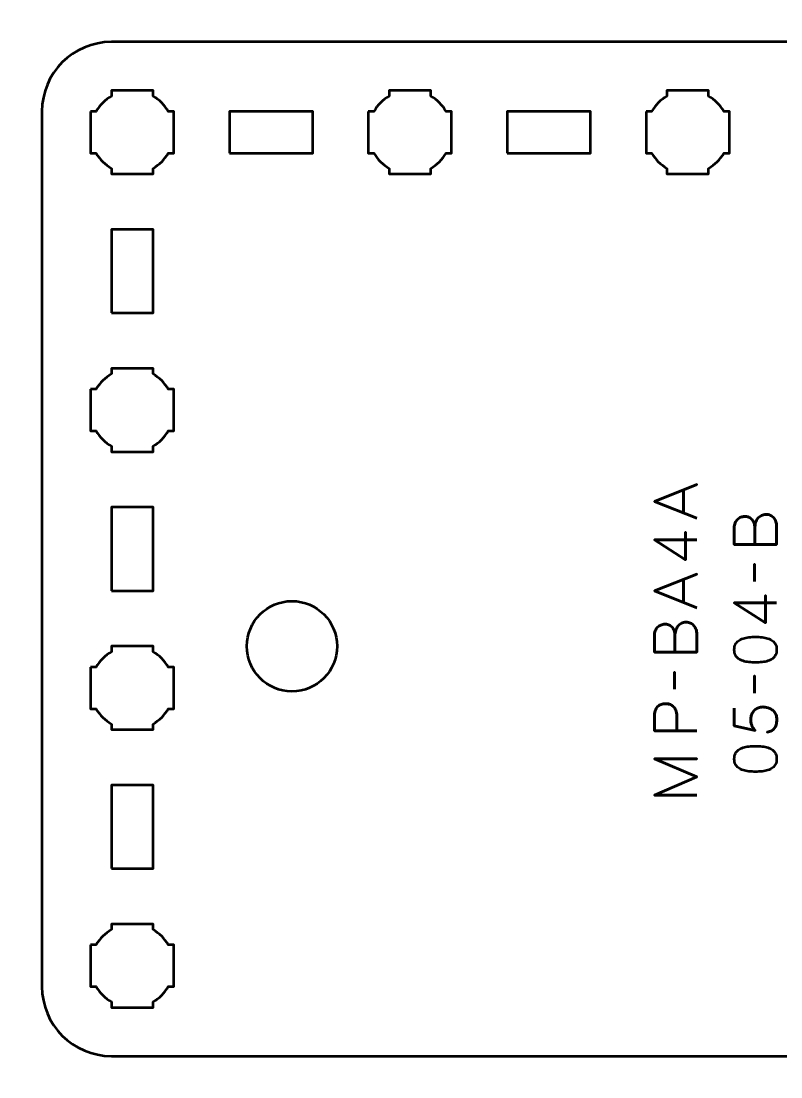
# Model space of a CAD drawing. Header units: centimetres. Extents: x -21 to 0, y -29.7 to 0.
# Drawn here: x -10.95 to -5.48, y -15.5 to -7.9 of the extents above; entities that cross this region are included whole.
import ezdxf

# ---------------------------------------------------------------- set-up
doc = ezdxf.new("R2010")
doc.units = ezdxf.units.CM
doc.header["$MEASUREMENT"] = 0
doc.layers.add('Layer 1', color=7, linetype='Continuous')

msp = doc.modelspace()

# ---------------------------------------------------------------- linework, layer by layer
at = {"layer": 'Layer 1', "lineweight": 53}
for points in [[(-9.45, -8.85001), (-8.85, -8.85001), (-8.85, -8.55001), (-9.45, -8.55001), (-9.45, -8.85001)], [(-7.45, -8.85001), (-6.85, -8.85001), (-6.85, -8.55001), (-7.45, -8.55001), (-7.45, -8.85001)], [(-10.3, -10.00001), (-10, -10.00001), (-10, -9.40001), (-10.3, -9.40001), (-10.3, -10.00001)], [(-10.3, -12.00001), (-10, -12.00001), (-10, -11.40001), (-10.3, -11.40001), (-10.3, -12.00001)], [(-10.3, -14.00001), (-10, -14.00001), (-10, -13.40001), (-10.3, -13.40001), (-10.3, -14.00001)]]:
    msp.add_lwpolyline(points, close=True, dxfattribs=at)
msp.add_ellipse((-9, -12.4), major_axis=(0, 0.325), ratio=1, dxfattribs=at)
at = {"layer": 'Layer 1', "color": 1, "lineweight": 53}
msp.add_open_spline([(-21.00003, -29.19995), (-21.00003, -29.19995), (-21.00003, -5.29992), (-21.00003, -5.29992), (-21.00003, -5.29992), (-21.00003, -5.21709), (-20.93286, -5.14992), (-20.85003, -5.14992), (-20.85003, -5.14992), (-20.7672, -5.14992), (-20.70003, -5.08275), (-20.70003, -4.99992), (-20.70003, -4.99992), (-20.70003, -4.91709), (-20.7672, -4.84992), (-20.85003, -4.84992), (-20.85003, -4.84992), (-20.93286, -4.84992), (-21.00003, -4.78275), (-21.00003, -4.69992), (-21.00003, -4.69992), (-21.00003, -4.61709), (-20.93286, -4.54992), (-20.85003, -4.54992), (-20.85003, -4.54992), (-20.7672, -4.54992), (-20.70003, -4.48275), (-20.70003, -4.39992), (-20.70003, -4.39992), (-20.70003, -4.31709), (-20.7672, -4.24992), (-20.85003, -4.24992), (-20.85003, -4.24992), (-20.93286, -4.24992), (-21.00003, -4.18275), (-21.00003, -4.09992), (-21.00003, -4.09992), (-21.00003, -4.01709), (-20.93286, -3.94992), (-20.85003, -3.94992), (-20.85003, -3.94992), (-20.7672, -3.94992), (-20.70003, -3.88275), (-20.70003, -3.79992), (-20.70003, -3.79992), (-20.70003, -3.71709), (-20.7672, -3.64992), (-20.85003, -3.64992), (-20.85003, -3.64992), (-20.93286, -3.64992), (-21.00003, -3.58275), (-21.00003, -3.49992), (-21.00003, -3.49992), (-21.00003, -3.41709), (-20.93286, -3.34992), (-20.85003, -3.34992), (-20.85003, -3.34992), (-20.7672, -3.34992), (-20.70003, -3.28275), (-20.70003, -3.19992), (-20.70003, -3.19992), (-20.70003, -3.11709), (-20.7672, -3.04992), (-20.85003, -3.04992), (-20.85003, -3.04992), (-20.93286, -3.04992), (-21.00003, -2.98275), (-21.00003, -2.89992), (-21.00003, -2.89992), (-21.00003, -2.81709), (-20.93286, -2.74992), (-20.85003, -2.74992), (-20.85003, -2.74992), (-20.7672, -2.74992), (-20.70003, -2.68275), (-20.70003, -2.59992), (-20.70003, -2.59992), (-20.70003, -2.51709), (-20.7672, -2.44992), (-20.85003, -2.44992), (-20.85003, -2.44992), (-20.93286, -2.44992), (-21.00003, -2.38275), (-21.00003, -2.29992), (-21.00003, -2.29992), (-21.00003, -2.21709), (-20.93286, -2.14992), (-20.85003, -2.14992), (-20.85003, -2.14992), (-20.7672, -2.14992), (-20.70003, -2.08275), (-20.70003, -1.99992), (-20.70003, -1.99992), (-20.70003, -1.91709), (-20.7672, -1.84992), (-20.85003, -1.84992), (-20.85003, -1.84992), (-20.93286, -1.84992), (-21.00003, -1.78275), (-21.00003, -1.69992), (-21.00003, -1.69992), (-21.00003, -1.61709), (-20.93286, -1.54992), (-20.85003, -1.54992), (-20.85003, -1.54992), (-20.7672, -1.54992), (-20.70003, -1.48275), (-20.70003, -1.39992), (-20.70003, -1.39992), (-20.70003, -1.31709), (-20.7672, -1.24992), (-20.85003, -1.24992), (-20.85003, -1.24992), (-20.93286, -1.24992), (-21.00003, -1.18275), (-21.00003, -1.09992), (-21.00003, -1.09992), (-21.00003, -1.09992), (-21.00003, -0.49992), (-21.00003, -0.49992), (-21.00003, -0.49992), (-21.00003, -0.22295), (-20.77694, 0.00004), (-20.49994, 0.00004), (-20.49994, 0.00004), (-20.49994, 0.00004), (-0.50008, 0.00004), (-0.50008, 0.00004), (-0.50008, 0.00004), (-0.22294, 0.00004), (0.00002, -0.22295), (0.00002, -0.49992), (0.00002, -0.49992), (0.00002, -0.49992), (0.00002, -29.19995), (0.00002, -29.19995), (0.00002, -29.19995), (0.00002, -29.47695), (-0.22294, -29.70004), (-0.50008, -29.70004), (-0.50008, -29.70004), (-0.50008, -29.70004), (-20.49994, -29.70004), (-20.49994, -29.70004), (-20.49994, -29.70004), (-20.77694, -29.70004), (-21.00003, -29.47695), (-21.00003, -29.19995)], degree=3, knots=[0, 0, 0, 0, 0.027027, 0.027027, 0.027027, 0.027027, 0.0540541, 0.0540541, 0.0540541, 0.0540541, 0.0810811, 0.0810811, 0.0810811, 0.0810811, 0.1081081, 0.1081081, 0.1081081, 0.1081081, 0.1351351, 0.1351351, 0.1351351, 0.1351351, 0.1621622, 0.1621622, 0.1621622, 0.1621622, 0.1891892, 0.1891892, 0.1891892, 0.1891892, 0.2162162, 0.2162162, 0.2162162, 0.2162162, 0.2432432, 0.2432432, 0.2432432, 0.2432432, 0.2702703, 0.2702703, 0.2702703, 0.2702703, 0.2972973, 0.2972973, 0.2972973, 0.2972973, 0.3243243, 0.3243243, 0.3243243, 0.3243243, 0.3513514, 0.3513514, 0.3513514, 0.3513514, 0.3783784, 0.3783784, 0.3783784, 0.3783784, 0.4054054, 0.4054054, 0.4054054, 0.4054054, 0.4324324, 0.4324324, 0.4324324, 0.4324324, 0.4594595, 0.4594595, 0.4594595, 0.4594595, 0.4864865, 0.4864865, 0.4864865, 0.4864865, 0.5135135, 0.5135135, 0.5135135, 0.5135135, 0.5405405, 0.5405405, 0.5405405, 0.5405405, 0.5675676, 0.5675676, 0.5675676, 0.5675676, 0.5945946, 0.5945946, 0.5945946, 0.5945946, 0.6216216, 0.6216216, 0.6216216, 0.6216216, 0.6486486, 0.6486486, 0.6486486, 0.6486486, 0.6756757, 0.6756757, 0.6756757, 0.6756757, 0.7027027, 0.7027027, 0.7027027, 0.7027027, 0.7297297, 0.7297297, 0.7297297, 0.7297297, 0.7567568, 0.7567568, 0.7567568, 0.7567568, 0.7837838, 0.7837838, 0.7837838, 0.7837838, 0.8108108, 0.8108108, 0.8108108, 0.8108108, 0.8378378, 0.8378378, 0.8378378, 0.8378378, 0.8648649, 0.8648649, 0.8648649, 0.8648649, 0.8918919, 0.8918919, 0.8918919, 0.8918919, 0.9189189, 0.9189189, 0.9189189, 0.9189189, 0.9459459, 0.9459459, 0.9459459, 0.9459459, 0.972973, 0.972973, 0.972973, 0.972973, 1, 1, 1, 1], dxfattribs=at)
at = {"layer": 'Layer 1', "color": 3, "lineweight": 53}
msp.add_open_spline([(-10.8, -14.85001), (-10.8, -14.85001), (-10.8, -8.55001), (-10.8, -8.55001), (-10.8, -8.55001), (-10.8, -8.27392), (-10.57609, -8.05001), (-10.3, -8.05001), (-10.3, -8.05001), (-10.3, -8.05001), (-2, -8.05001), (-2, -8.05001), (-2, -8.05001), (-1.72391, -8.05001), (-1.5, -8.27392), (-1.5, -8.55001), (-1.5, -8.55001), (-1.5, -8.55001), (-1.5, -14.85001), (-1.5, -14.85001), (-1.5, -14.85001), (-1.5, -15.1261), (-1.72391, -15.35001), (-2, -15.35001), (-2, -15.35001), (-2, -15.35001), (-10.3, -15.35001), (-10.3, -15.35001), (-10.3, -15.35001), (-10.57609, -15.35001), (-10.8, -15.1261), (-10.8, -14.85001)], degree=3, knots=[0, 0, 0, 0, 0.125, 0.125, 0.125, 0.125, 0.25, 0.25, 0.25, 0.25, 0.375, 0.375, 0.375, 0.375, 0.5, 0.5, 0.5, 0.5, 0.625, 0.625, 0.625, 0.625, 0.75, 0.75, 0.75, 0.75, 0.875, 0.875, 0.875, 0.875, 1, 1, 1, 1], dxfattribs=at)
at = {"layer": 'Layer 1', "lineweight": 53}
for points in [[(-10.45, -8.55001), (-10.45, -8.55001), (-10.40985, -8.55001), (-10.40985, -8.55001), (-10.40985, -8.55001), (-10.3835, -8.50448), (-10.34553, -8.46651), (-10.3, -8.44016), (-10.3, -8.44016), (-10.3, -8.44016), (-10.3, -8.40001), (-10.3, -8.40001), (-10.3, -8.40001), (-10.3, -8.40001), (-10.15, -8.40001), (-10.15, -8.40001), (-10.15, -8.40001), (-10.15, -8.40001), (-10, -8.40001), (-10, -8.40001), (-10, -8.40001), (-10, -8.40001), (-10, -8.44016), (-10, -8.44016), (-10, -8.44016), (-9.95447, -8.46651), (-9.9165, -8.50448), (-9.89015, -8.55001), (-9.89015, -8.55001), (-9.89015, -8.55001), (-9.85, -8.55001), (-9.85, -8.55001), (-9.85, -8.55001), (-9.85, -8.55001), (-9.85, -8.70001), (-9.85, -8.70001), (-9.85, -8.70001), (-9.85, -8.70001), (-9.85, -8.85001), (-9.85, -8.85001), (-9.85, -8.85001), (-9.85, -8.85001), (-9.89015, -8.85001), (-9.89015, -8.85001), (-9.89015, -8.85001), (-9.9165, -8.89554), (-9.95447, -8.93351), (-10, -8.95986), (-10, -8.95986), (-10, -8.95986), (-10, -9.00001), (-10, -9.00001), (-10, -9.00001), (-10, -9.00001), (-10.15, -9.00001), (-10.15, -9.00001), (-10.15, -9.00001), (-10.15, -9.00001), (-10.3, -9.00001), (-10.3, -9.00001), (-10.3, -9.00001), (-10.3, -9.00001), (-10.3, -8.95986), (-10.3, -8.95986), (-10.3, -8.95986), (-10.34553, -8.93351), (-10.3835, -8.89554), (-10.40985, -8.85001), (-10.40985, -8.85001), (-10.40985, -8.85001), (-10.45, -8.85001), (-10.45, -8.85001), (-10.45, -8.85001), (-10.45, -8.85001), (-10.45, -8.70001), (-10.45, -8.70001), (-10.45, -8.70001), (-10.45, -8.70001), (-10.45, -8.55001), (-10.45, -8.55001)], [(-8.45, -8.55001), (-8.45, -8.55001), (-8.40985, -8.55001), (-8.40985, -8.55001), (-8.40985, -8.55001), (-8.3835, -8.50448), (-8.34553, -8.46651), (-8.3, -8.44016), (-8.3, -8.44016), (-8.3, -8.44016), (-8.3, -8.40001), (-8.3, -8.40001), (-8.3, -8.40001), (-8.3, -8.40001), (-8.15, -8.40001), (-8.15, -8.40001), (-8.15, -8.40001), (-8.15, -8.40001), (-8, -8.40001), (-8, -8.40001), (-8, -8.40001), (-8, -8.40001), (-8, -8.44016), (-8, -8.44016), (-8, -8.44016), (-7.95447, -8.46651), (-7.9165, -8.50448), (-7.89015, -8.55001), (-7.89015, -8.55001), (-7.89015, -8.55001), (-7.85, -8.55001), (-7.85, -8.55001), (-7.85, -8.55001), (-7.85, -8.55001), (-7.85, -8.70001), (-7.85, -8.70001), (-7.85, -8.70001), (-7.85, -8.70001), (-7.85, -8.85001), (-7.85, -8.85001), (-7.85, -8.85001), (-7.85, -8.85001), (-7.89015, -8.85001), (-7.89015, -8.85001), (-7.89015, -8.85001), (-7.9165, -8.89554), (-7.95447, -8.93351), (-8, -8.95986), (-8, -8.95986), (-8, -8.95986), (-8, -9.00001), (-8, -9.00001), (-8, -9.00001), (-8, -9.00001), (-8.15, -9.00001), (-8.15, -9.00001), (-8.15, -9.00001), (-8.15, -9.00001), (-8.3, -9.00001), (-8.3, -9.00001), (-8.3, -9.00001), (-8.3, -9.00001), (-8.3, -8.95986), (-8.3, -8.95986), (-8.3, -8.95986), (-8.34553, -8.93351), (-8.3835, -8.89554), (-8.40985, -8.85001), (-8.40985, -8.85001), (-8.40985, -8.85001), (-8.45, -8.85001), (-8.45, -8.85001), (-8.45, -8.85001), (-8.45, -8.85001), (-8.45, -8.70001), (-8.45, -8.70001), (-8.45, -8.70001), (-8.45, -8.70001), (-8.45, -8.55001), (-8.45, -8.55001)], [(-6.45, -8.55001), (-6.45, -8.55001), (-6.40985, -8.55001), (-6.40985, -8.55001), (-6.40985, -8.55001), (-6.3835, -8.50448), (-6.34553, -8.46651), (-6.3, -8.44016), (-6.3, -8.44016), (-6.3, -8.44016), (-6.3, -8.40001), (-6.3, -8.40001), (-6.3, -8.40001), (-6.3, -8.40001), (-6.15, -8.40001), (-6.15, -8.40001), (-6.15, -8.40001), (-6.15, -8.40001), (-6, -8.40001), (-6, -8.40001), (-6, -8.40001), (-6, -8.40001), (-6, -8.44016), (-6, -8.44016), (-6, -8.44016), (-5.95447, -8.46651), (-5.9165, -8.50448), (-5.89015, -8.55001), (-5.89015, -8.55001), (-5.89015, -8.55001), (-5.85, -8.55001), (-5.85, -8.55001), (-5.85, -8.55001), (-5.85, -8.55001), (-5.85, -8.70001), (-5.85, -8.70001), (-5.85, -8.70001), (-5.85, -8.70001), (-5.85, -8.85001), (-5.85, -8.85001), (-5.85, -8.85001), (-5.85, -8.85001), (-5.89015, -8.85001), (-5.89015, -8.85001), (-5.89015, -8.85001), (-5.9165, -8.89554), (-5.95447, -8.93351), (-6, -8.95986), (-6, -8.95986), (-6, -8.95986), (-6, -9.00001), (-6, -9.00001), (-6, -9.00001), (-6, -9.00001), (-6.15, -9.00001), (-6.15, -9.00001), (-6.15, -9.00001), (-6.15, -9.00001), (-6.3, -9.00001), (-6.3, -9.00001), (-6.3, -9.00001), (-6.3, -9.00001), (-6.3, -8.95986), (-6.3, -8.95986), (-6.3, -8.95986), (-6.34553, -8.93351), (-6.3835, -8.89554), (-6.40985, -8.85001), (-6.40985, -8.85001), (-6.40985, -8.85001), (-6.45, -8.85001), (-6.45, -8.85001), (-6.45, -8.85001), (-6.45, -8.85001), (-6.45, -8.70001), (-6.45, -8.70001), (-6.45, -8.70001), (-6.45, -8.70001), (-6.45, -8.55001), (-6.45, -8.55001)], [(-10.45, -10.55001), (-10.45, -10.55001), (-10.40985, -10.55001), (-10.40985, -10.55001), (-10.40985, -10.55001), (-10.3835, -10.50448), (-10.34553, -10.46651), (-10.3, -10.44016), (-10.3, -10.44016), (-10.3, -10.44016), (-10.3, -10.40001), (-10.3, -10.40001), (-10.3, -10.40001), (-10.3, -10.40001), (-10.15, -10.40001), (-10.15, -10.40001), (-10.15, -10.40001), (-10.15, -10.40001), (-10, -10.40001), (-10, -10.40001), (-10, -10.40001), (-10, -10.40001), (-10, -10.44016), (-10, -10.44016), (-10, -10.44016), (-9.95447, -10.46651), (-9.9165, -10.50448), (-9.89015, -10.55001), (-9.89015, -10.55001), (-9.89015, -10.55001), (-9.85, -10.55001), (-9.85, -10.55001), (-9.85, -10.55001), (-9.85, -10.55001), (-9.85, -10.70001), (-9.85, -10.70001), (-9.85, -10.70001), (-9.85, -10.70001), (-9.85, -10.85001), (-9.85, -10.85001), (-9.85, -10.85001), (-9.85, -10.85001), (-9.89015, -10.85001), (-9.89015, -10.85001), (-9.89015, -10.85001), (-9.9165, -10.89554), (-9.95447, -10.93351), (-10, -10.95986), (-10, -10.95986), (-10, -10.95986), (-10, -11.00001), (-10, -11.00001), (-10, -11.00001), (-10, -11.00001), (-10.15, -11.00001), (-10.15, -11.00001), (-10.15, -11.00001), (-10.15, -11.00001), (-10.3, -11.00001), (-10.3, -11.00001), (-10.3, -11.00001), (-10.3, -11.00001), (-10.3, -10.95986), (-10.3, -10.95986), (-10.3, -10.95986), (-10.34553, -10.93351), (-10.3835, -10.89554), (-10.40985, -10.85001), (-10.40985, -10.85001), (-10.40985, -10.85001), (-10.45, -10.85001), (-10.45, -10.85001), (-10.45, -10.85001), (-10.45, -10.85001), (-10.45, -10.70001), (-10.45, -10.70001), (-10.45, -10.70001), (-10.45, -10.70001), (-10.45, -10.55001), (-10.45, -10.55001)], [(-10.45, -12.55001), (-10.45, -12.55001), (-10.40985, -12.55001), (-10.40985, -12.55001), (-10.40985, -12.55001), (-10.3835, -12.50448), (-10.34553, -12.46651), (-10.3, -12.44016), (-10.3, -12.44016), (-10.3, -12.44016), (-10.3, -12.40001), (-10.3, -12.40001), (-10.3, -12.40001), (-10.3, -12.40001), (-10.15, -12.40001), (-10.15, -12.40001), (-10.15, -12.40001), (-10.15, -12.40001), (-10, -12.40001), (-10, -12.40001), (-10, -12.40001), (-10, -12.40001), (-10, -12.44016), (-10, -12.44016), (-10, -12.44016), (-9.95447, -12.46651), (-9.9165, -12.50448), (-9.89015, -12.55001), (-9.89015, -12.55001), (-9.89015, -12.55001), (-9.85, -12.55001), (-9.85, -12.55001), (-9.85, -12.55001), (-9.85, -12.55001), (-9.85, -12.70001), (-9.85, -12.70001), (-9.85, -12.70001), (-9.85, -12.70001), (-9.85, -12.85001), (-9.85, -12.85001), (-9.85, -12.85001), (-9.85, -12.85001), (-9.89015, -12.85001), (-9.89015, -12.85001), (-9.89015, -12.85001), (-9.9165, -12.89554), (-9.95447, -12.93351), (-10, -12.95986), (-10, -12.95986), (-10, -12.95986), (-10, -13.00001), (-10, -13.00001), (-10, -13.00001), (-10, -13.00001), (-10.15, -13.00001), (-10.15, -13.00001), (-10.15, -13.00001), (-10.15, -13.00001), (-10.3, -13.00001), (-10.3, -13.00001), (-10.3, -13.00001), (-10.3, -13.00001), (-10.3, -12.95986), (-10.3, -12.95986), (-10.3, -12.95986), (-10.34553, -12.93351), (-10.3835, -12.89554), (-10.40985, -12.85001), (-10.40985, -12.85001), (-10.40985, -12.85001), (-10.45, -12.85001), (-10.45, -12.85001), (-10.45, -12.85001), (-10.45, -12.85001), (-10.45, -12.70001), (-10.45, -12.70001), (-10.45, -12.70001), (-10.45, -12.70001), (-10.45, -12.55001), (-10.45, -12.55001)], [(-10.45, -14.55001), (-10.45, -14.55001), (-10.40985, -14.55001), (-10.40985, -14.55001), (-10.40985, -14.55001), (-10.3835, -14.50448), (-10.34553, -14.46651), (-10.3, -14.44016), (-10.3, -14.44016), (-10.3, -14.44016), (-10.3, -14.40001), (-10.3, -14.40001), (-10.3, -14.40001), (-10.3, -14.40001), (-10.15, -14.40001), (-10.15, -14.40001), (-10.15, -14.40001), (-10.15, -14.40001), (-10, -14.40001), (-10, -14.40001), (-10, -14.40001), (-10, -14.40001), (-10, -14.44016), (-10, -14.44016), (-10, -14.44016), (-9.95447, -14.46651), (-9.9165, -14.50448), (-9.89015, -14.55001), (-9.89015, -14.55001), (-9.89015, -14.55001), (-9.85, -14.55001), (-9.85, -14.55001), (-9.85, -14.55001), (-9.85, -14.55001), (-9.85, -14.70001), (-9.85, -14.70001), (-9.85, -14.70001), (-9.85, -14.70001), (-9.85, -14.85001), (-9.85, -14.85001), (-9.85, -14.85001), (-9.85, -14.85001), (-9.89015, -14.85001), (-9.89015, -14.85001), (-9.89015, -14.85001), (-9.9165, -14.89554), (-9.95447, -14.93351), (-10, -14.95986), (-10, -14.95986), (-10, -14.95986), (-10, -15.00001), (-10, -15.00001), (-10, -15.00001), (-10, -15.00001), (-10.15, -15.00001), (-10.15, -15.00001), (-10.15, -15.00001), (-10.15, -15.00001), (-10.3, -15.00001), (-10.3, -15.00001), (-10.3, -15.00001), (-10.3, -15.00001), (-10.3, -14.95986), (-10.3, -14.95986), (-10.3, -14.95986), (-10.34553, -14.93351), (-10.3835, -14.89554), (-10.40985, -14.85001), (-10.40985, -14.85001), (-10.40985, -14.85001), (-10.45, -14.85001), (-10.45, -14.85001), (-10.45, -14.85001), (-10.45, -14.85001), (-10.45, -14.70001), (-10.45, -14.70001), (-10.45, -14.70001), (-10.45, -14.70001), (-10.45, -14.55001), (-10.45, -14.55001)]]:
    msp.add_open_spline(points, degree=3, knots=[0, 0, 0, 0, 0.05, 0.05, 0.05, 0.05, 0.1, 0.1, 0.1, 0.1, 0.15, 0.15, 0.15, 0.15, 0.2, 0.2, 0.2, 0.2, 0.25, 0.25, 0.25, 0.25, 0.3, 0.3, 0.3, 0.3, 0.35, 0.35, 0.35, 0.35, 0.4, 0.4, 0.4, 0.4, 0.45, 0.45, 0.45, 0.45, 0.5, 0.5, 0.5, 0.5, 0.55, 0.55, 0.55, 0.55, 0.6, 0.6, 0.6, 0.6, 0.65, 0.65, 0.65, 0.65, 0.7, 0.7, 0.7, 0.7, 0.75, 0.75, 0.75, 0.75, 0.8, 0.8, 0.8, 0.8, 0.85, 0.85, 0.85, 0.85, 0.9, 0.9, 0.9, 0.9, 0.95, 0.95, 0.95, 0.95, 1, 1, 1, 1], dxfattribs=at)
at = {"layer": 'Layer 1', "color": 5, "lineweight": 53}
for points, knots in [([(-6.0851, -11.47799), (-6.0851, -11.47799), (-6.39032, -11.35692), (-6.39032, -11.35692), (-6.39032, -11.35692), (-6.39032, -11.35692), (-6.0851, -11.23542), (-6.0851, -11.23542), (-6.0851, -11.23542), (-6.0851, -11.23542), (-6.39032, -11.35692), (-6.39032, -11.35692), (-6.39032, -11.35692), (-6.39032, -11.35692), (-6.0851, -11.47799), (-6.0851, -11.47799)], [0, 0, 0, 0, 0.25, 0.25, 0.25, 0.25, 0.5, 0.5, 0.5, 0.5, 0.75, 0.75, 0.75, 0.75, 1, 1, 1, 1]), ([(-6.1812, -11.43989), (-6.1812, -11.43989), (-6.1812, -11.27395), (-6.1812, -11.27395), (-6.1812, -11.27395), (-6.1812, -11.27395), (-6.1812, -11.43989), (-6.1812, -11.43989)], [0, 0, 0, 0, 0.5, 0.5, 0.5, 0.5, 1, 1, 1, 1]), ([(-5.66685, -11.66743), (-5.66685, -11.66743), (-5.66685, -11.55017), (-5.66685, -11.55017), (-5.66685, -11.55017), (-5.66692, -11.53493), (-5.66903, -11.52195), (-5.6732, -11.51101), (-5.6732, -11.51101), (-5.67729, -11.50014), (-5.68286, -11.49133), (-5.68985, -11.48448), (-5.68985, -11.48448), (-5.69683, -11.47764), (-5.70473, -11.4727), (-5.71348, -11.46959), (-5.71348, -11.46959), (-5.72216, -11.46656), (-5.73119, -11.46515), (-5.7405, -11.4655), (-5.7405, -11.4655), (-5.74982, -11.46593), (-5.75885, -11.4679), (-5.76767, -11.47143), (-5.76767, -11.47143), (-5.77649, -11.47489), (-5.78446, -11.48011), (-5.79159, -11.48695), (-5.79159, -11.48695), (-5.79871, -11.49379), (-5.80436, -11.50233), (-5.80852, -11.5127), (-5.80852, -11.5127), (-5.81275, -11.52308), (-5.81494, -11.53528), (-5.81501, -11.54932), (-5.81501, -11.54932), (-5.81501, -11.54932), (-5.81501, -11.66743), (-5.81501, -11.66743), (-5.81501, -11.66743), (-5.81501, -11.66743), (-5.50979, -11.66743), (-5.50979, -11.66743), (-5.50979, -11.66743), (-5.50979, -11.66743), (-5.50979, -11.53747), (-5.50979, -11.53747), (-5.50979, -11.53747), (-5.50979, -11.52533), (-5.51155, -11.51404), (-5.51501, -11.5036), (-5.51501, -11.5036), (-5.51854, -11.49316), (-5.52355, -11.48406), (-5.53018, -11.47616), (-5.53018, -11.47616), (-5.53688, -11.46832), (-5.54493, -11.46219), (-5.55445, -11.45781), (-5.55445, -11.45781), (-5.56398, -11.45344), (-5.57477, -11.45118), (-5.58684, -11.45111), (-5.58684, -11.45111), (-5.59897, -11.45139), (-5.60991, -11.45393), (-5.61971, -11.4588), (-5.61971, -11.4588), (-5.62952, -11.46367), (-5.63792, -11.47044), (-5.6449, -11.47919), (-5.6449, -11.47919), (-5.65196, -11.48794), (-5.65739, -11.49838), (-5.66113, -11.51038), (-5.66113, -11.51038), (-5.66487, -11.52237), (-5.66677, -11.53563), (-5.66685, -11.55017), (-5.66685, -11.55017), (-5.66677, -11.53563), (-5.66487, -11.52237), (-5.66113, -11.51038), (-5.66113, -11.51038), (-5.65739, -11.49838), (-5.65196, -11.48794), (-5.6449, -11.47919), (-5.6449, -11.47919), (-5.63792, -11.47044), (-5.62952, -11.46367), (-5.61971, -11.4588), (-5.61971, -11.4588), (-5.60991, -11.45393), (-5.59897, -11.45139), (-5.58684, -11.45111), (-5.58684, -11.45111), (-5.57477, -11.45118), (-5.56398, -11.45344), (-5.55445, -11.45781), (-5.55445, -11.45781), (-5.54493, -11.46219), (-5.53688, -11.46832), (-5.53018, -11.47616), (-5.53018, -11.47616), (-5.52355, -11.48406), (-5.51854, -11.49316), (-5.51501, -11.5036), (-5.51501, -11.5036), (-5.51155, -11.51404), (-5.50979, -11.52533), (-5.50979, -11.53747), (-5.50979, -11.53747), (-5.50979, -11.53747), (-5.50979, -11.66743), (-5.50979, -11.66743), (-5.50979, -11.66743), (-5.50979, -11.66743), (-5.81501, -11.66743), (-5.81501, -11.66743), (-5.81501, -11.66743), (-5.81501, -11.66743), (-5.81501, -11.54932), (-5.81501, -11.54932), (-5.81501, -11.54932), (-5.81494, -11.53528), (-5.81275, -11.52308), (-5.80852, -11.5127), (-5.80852, -11.5127), (-5.80436, -11.50233), (-5.79871, -11.49379), (-5.79159, -11.48695), (-5.79159, -11.48695), (-5.78446, -11.48011), (-5.77649, -11.47489), (-5.76767, -11.47143), (-5.76767, -11.47143), (-5.75885, -11.4679), (-5.74982, -11.46593), (-5.7405, -11.4655), (-5.7405, -11.4655), (-5.73119, -11.46515), (-5.72216, -11.46656), (-5.71348, -11.46959), (-5.71348, -11.46959), (-5.70473, -11.4727), (-5.69683, -11.47764), (-5.68985, -11.48448), (-5.68985, -11.48448), (-5.68286, -11.49133), (-5.67729, -11.50014), (-5.6732, -11.51101), (-5.6732, -11.51101), (-5.66903, -11.52195), (-5.66692, -11.53493), (-5.66685, -11.55017), (-5.66685, -11.55017), (-5.66685, -11.55017), (-5.66685, -11.66743), (-5.66685, -11.66743)], [0, 0, 0, 0, 0.025, 0.025, 0.025, 0.025, 0.05, 0.05, 0.05, 0.05, 0.075, 0.075, 0.075, 0.075, 0.1, 0.1, 0.1, 0.1, 0.125, 0.125, 0.125, 0.125, 0.15, 0.15, 0.15, 0.15, 0.175, 0.175, 0.175, 0.175, 0.2, 0.2, 0.2, 0.2, 0.225, 0.225, 0.225, 0.225, 0.25, 0.25, 0.25, 0.25, 0.275, 0.275, 0.275, 0.275, 0.3, 0.3, 0.3, 0.3, 0.325, 0.325, 0.325, 0.325, 0.35, 0.35, 0.35, 0.35, 0.375, 0.375, 0.375, 0.375, 0.4, 0.4, 0.4, 0.4, 0.425, 0.425, 0.425, 0.425, 0.45, 0.45, 0.45, 0.45, 0.475, 0.475, 0.475, 0.475, 0.5, 0.5, 0.5, 0.5, 0.525, 0.525, 0.525, 0.525, 0.55, 0.55, 0.55, 0.55, 0.575, 0.575, 0.575, 0.575, 0.6, 0.6, 0.6, 0.6, 0.625, 0.625, 0.625, 0.625, 0.65, 0.65, 0.65, 0.65, 0.675, 0.675, 0.675, 0.675, 0.7, 0.7, 0.7, 0.7, 0.725, 0.725, 0.725, 0.725, 0.75, 0.75, 0.75, 0.75, 0.775, 0.775, 0.775, 0.775, 0.8, 0.8, 0.8, 0.8, 0.825, 0.825, 0.825, 0.825, 0.85, 0.85, 0.85, 0.85, 0.875, 0.875, 0.875, 0.875, 0.9, 0.9, 0.9, 0.9, 0.925, 0.925, 0.925, 0.925, 0.95, 0.95, 0.95, 0.95, 0.975, 0.975, 0.975, 0.975, 1, 1, 1, 1]), ([(-6.0851, -11.63293), (-6.0851, -11.63293), (-6.39032, -11.63293), (-6.39032, -11.63293), (-6.39032, -11.63293), (-6.39032, -11.63293), (-6.16638, -11.77686), (-6.16638, -11.77686), (-6.16638, -11.77686), (-6.16638, -11.77686), (-6.16638, -11.57874), (-6.16638, -11.57874), (-6.16638, -11.57874), (-6.16638, -11.57874), (-6.16638, -11.77686), (-6.16638, -11.77686), (-6.16638, -11.77686), (-6.16638, -11.77686), (-6.39032, -11.63293), (-6.39032, -11.63293), (-6.39032, -11.63293), (-6.39032, -11.63293), (-6.0851, -11.63293), (-6.0851, -11.63293)], [0, 0, 0, 0, 0.1666667, 0.1666667, 0.1666667, 0.1666667, 0.3333333, 0.3333333, 0.3333333, 0.3333333, 0.5, 0.5, 0.5, 0.5, 0.6666667, 0.6666667, 0.6666667, 0.6666667, 0.8333333, 0.8333333, 0.8333333, 0.8333333, 1, 1, 1, 1]), ([(-5.66939, -11.93328), (-5.66939, -11.93328), (-5.66939, -11.81009), (-5.66939, -11.81009), (-5.66939, -11.81009), (-5.66939, -11.81009), (-5.66939, -11.93328), (-5.66939, -11.93328)], [0, 0, 0, 0, 0.5, 0.5, 0.5, 0.5, 1, 1, 1, 1]), ([(-6.0851, -12.12272), (-6.0851, -12.12272), (-6.39032, -12.00165), (-6.39032, -12.00165), (-6.39032, -12.00165), (-6.39032, -12.00165), (-6.0851, -11.88015), (-6.0851, -11.88015), (-6.0851, -11.88015), (-6.0851, -11.88015), (-6.39032, -12.00165), (-6.39032, -12.00165), (-6.39032, -12.00165), (-6.39032, -12.00165), (-6.0851, -12.12272), (-6.0851, -12.12272)], [0, 0, 0, 0, 0.25, 0.25, 0.25, 0.25, 0.5, 0.5, 0.5, 0.5, 0.75, 0.75, 0.75, 0.75, 1, 1, 1, 1]), ([(-6.1812, -12.08462), (-6.1812, -12.08462), (-6.1812, -11.91868), (-6.1812, -11.91868), (-6.1812, -11.91868), (-6.1812, -11.91868), (-6.1812, -12.08462), (-6.1812, -12.08462)], [0, 0, 0, 0, 0.5, 0.5, 0.5, 0.5, 1, 1, 1, 1]), ([(-5.50979, -12.08822), (-5.50979, -12.08822), (-5.81501, -12.08822), (-5.81501, -12.08822), (-5.81501, -12.08822), (-5.81501, -12.08822), (-5.59107, -12.23215), (-5.59107, -12.23215), (-5.59107, -12.23215), (-5.59107, -12.23215), (-5.59107, -12.03403), (-5.59107, -12.03403), (-5.59107, -12.03403), (-5.59107, -12.03403), (-5.59107, -12.23215), (-5.59107, -12.23215), (-5.59107, -12.23215), (-5.59107, -12.23215), (-5.81501, -12.08822), (-5.81501, -12.08822), (-5.81501, -12.08822), (-5.81501, -12.08822), (-5.50979, -12.08822), (-5.50979, -12.08822)], [0, 0, 0, 0, 0.1666667, 0.1666667, 0.1666667, 0.1666667, 0.3333333, 0.3333333, 0.3333333, 0.3333333, 0.5, 0.5, 0.5, 0.5, 0.6666667, 0.6666667, 0.6666667, 0.6666667, 0.8333333, 0.8333333, 0.8333333, 0.8333333, 1, 1, 1, 1]), ([(-6.24216, -12.44318), (-6.24216, -12.44318), (-6.24216, -12.32592), (-6.24216, -12.32592), (-6.24216, -12.32592), (-6.24223, -12.31068), (-6.24434, -12.2977), (-6.24851, -12.28676), (-6.24851, -12.28676), (-6.2526, -12.27589), (-6.25817, -12.26708), (-6.26516, -12.26023), (-6.26516, -12.26023), (-6.27214, -12.25339), (-6.28004, -12.24845), (-6.28879, -12.24534), (-6.28879, -12.24534), (-6.29747, -12.24231), (-6.3065, -12.2409), (-6.31581, -12.24125), (-6.31581, -12.24125), (-6.32513, -12.24168), (-6.33416, -12.24365), (-6.34298, -12.24718), (-6.34298, -12.24718), (-6.3518, -12.25064), (-6.35977, -12.25586), (-6.3669, -12.2627), (-6.3669, -12.2627), (-6.37402, -12.26954), (-6.37967, -12.27808), (-6.38383, -12.28845), (-6.38383, -12.28845), (-6.38806, -12.29883), (-6.39025, -12.31103), (-6.39032, -12.32507), (-6.39032, -12.32507), (-6.39032, -12.32507), (-6.39032, -12.44318), (-6.39032, -12.44318), (-6.39032, -12.44318), (-6.39032, -12.44318), (-6.0851, -12.44318), (-6.0851, -12.44318), (-6.0851, -12.44318), (-6.0851, -12.44318), (-6.0851, -12.31322), (-6.0851, -12.31322), (-6.0851, -12.31322), (-6.0851, -12.30108), (-6.08686, -12.28979), (-6.09032, -12.27935), (-6.09032, -12.27935), (-6.09385, -12.26891), (-6.09886, -12.25981), (-6.10549, -12.25191), (-6.10549, -12.25191), (-6.11219, -12.24407), (-6.12024, -12.23794), (-6.12976, -12.23356), (-6.12976, -12.23356), (-6.13929, -12.22919), (-6.15008, -12.22693), (-6.16215, -12.22686), (-6.16215, -12.22686), (-6.17428, -12.22714), (-6.18522, -12.22968), (-6.19502, -12.23455), (-6.19502, -12.23455), (-6.20483, -12.23942), (-6.21323, -12.24619), (-6.22021, -12.25494), (-6.22021, -12.25494), (-6.22727, -12.26369), (-6.2327, -12.27413), (-6.23644, -12.28613), (-6.23644, -12.28613), (-6.24018, -12.29812), (-6.24208, -12.31138), (-6.24216, -12.32592), (-6.24216, -12.32592), (-6.24208, -12.31138), (-6.24018, -12.29812), (-6.23644, -12.28613), (-6.23644, -12.28613), (-6.2327, -12.27413), (-6.22727, -12.26369), (-6.22021, -12.25494), (-6.22021, -12.25494), (-6.21323, -12.24619), (-6.20483, -12.23942), (-6.19502, -12.23455), (-6.19502, -12.23455), (-6.18522, -12.22968), (-6.17428, -12.22714), (-6.16215, -12.22686), (-6.16215, -12.22686), (-6.15008, -12.22693), (-6.13929, -12.22919), (-6.12976, -12.23356), (-6.12976, -12.23356), (-6.12024, -12.23794), (-6.11219, -12.24407), (-6.10549, -12.25191), (-6.10549, -12.25191), (-6.09886, -12.25981), (-6.09385, -12.26891), (-6.09032, -12.27935), (-6.09032, -12.27935), (-6.08686, -12.28979), (-6.0851, -12.30108), (-6.0851, -12.31322), (-6.0851, -12.31322), (-6.0851, -12.31322), (-6.0851, -12.44318), (-6.0851, -12.44318), (-6.0851, -12.44318), (-6.0851, -12.44318), (-6.39032, -12.44318), (-6.39032, -12.44318), (-6.39032, -12.44318), (-6.39032, -12.44318), (-6.39032, -12.32507), (-6.39032, -12.32507), (-6.39032, -12.32507), (-6.39025, -12.31103), (-6.38806, -12.29883), (-6.38383, -12.28845), (-6.38383, -12.28845), (-6.37967, -12.27808), (-6.37402, -12.26954), (-6.3669, -12.2627), (-6.3669, -12.2627), (-6.35977, -12.25586), (-6.3518, -12.25064), (-6.34298, -12.24718), (-6.34298, -12.24718), (-6.33416, -12.24365), (-6.32513, -12.24168), (-6.31581, -12.24125), (-6.31581, -12.24125), (-6.3065, -12.2409), (-6.29747, -12.24231), (-6.28879, -12.24534), (-6.28879, -12.24534), (-6.28004, -12.24845), (-6.27214, -12.25339), (-6.26516, -12.26023), (-6.26516, -12.26023), (-6.25817, -12.26708), (-6.2526, -12.27589), (-6.24851, -12.28676), (-6.24851, -12.28676), (-6.24434, -12.2977), (-6.24223, -12.31068), (-6.24216, -12.32592), (-6.24216, -12.32592), (-6.24216, -12.32592), (-6.24216, -12.44318), (-6.24216, -12.44318)], [0, 0, 0, 0, 0.025, 0.025, 0.025, 0.025, 0.05, 0.05, 0.05, 0.05, 0.075, 0.075, 0.075, 0.075, 0.1, 0.1, 0.1, 0.1, 0.125, 0.125, 0.125, 0.125, 0.15, 0.15, 0.15, 0.15, 0.175, 0.175, 0.175, 0.175, 0.2, 0.2, 0.2, 0.2, 0.225, 0.225, 0.225, 0.225, 0.25, 0.25, 0.25, 0.25, 0.275, 0.275, 0.275, 0.275, 0.3, 0.3, 0.3, 0.3, 0.325, 0.325, 0.325, 0.325, 0.35, 0.35, 0.35, 0.35, 0.375, 0.375, 0.375, 0.375, 0.4, 0.4, 0.4, 0.4, 0.425, 0.425, 0.425, 0.425, 0.45, 0.45, 0.45, 0.45, 0.475, 0.475, 0.475, 0.475, 0.5, 0.5, 0.5, 0.5, 0.525, 0.525, 0.525, 0.525, 0.55, 0.55, 0.55, 0.55, 0.575, 0.575, 0.575, 0.575, 0.6, 0.6, 0.6, 0.6, 0.625, 0.625, 0.625, 0.625, 0.65, 0.65, 0.65, 0.65, 0.675, 0.675, 0.675, 0.675, 0.7, 0.7, 0.7, 0.7, 0.725, 0.725, 0.725, 0.725, 0.75, 0.75, 0.75, 0.75, 0.775, 0.775, 0.775, 0.775, 0.8, 0.8, 0.8, 0.8, 0.825, 0.825, 0.825, 0.825, 0.85, 0.85, 0.85, 0.85, 0.875, 0.875, 0.875, 0.875, 0.9, 0.9, 0.9, 0.9, 0.925, 0.925, 0.925, 0.925, 0.95, 0.95, 0.95, 0.95, 0.975, 0.975, 0.975, 0.975, 1, 1, 1, 1]), ([(-5.50979, -12.42476), (-5.50986, -12.40995), (-5.51247, -12.39718), (-5.51755, -12.38652), (-5.51755, -12.38652), (-5.52263, -12.37594), (-5.5299, -12.36712), (-5.53914, -12.36007), (-5.53914, -12.36007), (-5.54845, -12.35308), (-5.55946, -12.34758), (-5.57216, -12.34349), (-5.57216, -12.34349), (-5.58486, -12.33946), (-5.59876, -12.33657), (-5.614, -12.33495), (-5.614, -12.33495), (-5.62924, -12.33325), (-5.64526, -12.33241), (-5.66219, -12.33248), (-5.66219, -12.33248), (-5.67905, -12.33241), (-5.69507, -12.33325), (-5.71024, -12.33495), (-5.71024, -12.33495), (-5.72541, -12.33657), (-5.73938, -12.33946), (-5.75208, -12.34349), (-5.75208, -12.34349), (-5.76471, -12.34758), (-5.77571, -12.35308), (-5.7851, -12.36007), (-5.7851, -12.36007), (-5.79441, -12.36712), (-5.80168, -12.37594), (-5.80676, -12.38652), (-5.80676, -12.38652), (-5.81191, -12.39718), (-5.81452, -12.40995), (-5.81459, -12.42476), (-5.81459, -12.42476), (-5.81452, -12.43958), (-5.81191, -12.45235), (-5.80676, -12.46301), (-5.80676, -12.46301), (-5.80168, -12.47359), (-5.79441, -12.48241), (-5.7851, -12.48946), (-5.7851, -12.48946), (-5.77571, -12.49645), (-5.76471, -12.50195), (-5.75208, -12.50604), (-5.75208, -12.50604), (-5.73938, -12.51007), (-5.72541, -12.51296), (-5.71024, -12.51458), (-5.71024, -12.51458), (-5.69507, -12.51627), (-5.67905, -12.51712), (-5.66219, -12.51705), (-5.66219, -12.51705), (-5.64526, -12.51712), (-5.62924, -12.51627), (-5.614, -12.51458), (-5.614, -12.51458), (-5.59876, -12.51296), (-5.58486, -12.51007), (-5.57216, -12.50604), (-5.57216, -12.50604), (-5.55946, -12.50195), (-5.54845, -12.49645), (-5.53914, -12.48946), (-5.53914, -12.48946), (-5.5299, -12.48241), (-5.52263, -12.47359), (-5.51755, -12.46301), (-5.51755, -12.46301), (-5.51247, -12.45235), (-5.50986, -12.43958), (-5.50979, -12.42476)], [0, 0, 0, 0, 0.05, 0.05, 0.05, 0.05, 0.1, 0.1, 0.1, 0.1, 0.15, 0.15, 0.15, 0.15, 0.2, 0.2, 0.2, 0.2, 0.25, 0.25, 0.25, 0.25, 0.3, 0.3, 0.3, 0.3, 0.35, 0.35, 0.35, 0.35, 0.4, 0.4, 0.4, 0.4, 0.45, 0.45, 0.45, 0.45, 0.5, 0.5, 0.5, 0.5, 0.55, 0.55, 0.55, 0.55, 0.6, 0.6, 0.6, 0.6, 0.65, 0.65, 0.65, 0.65, 0.7, 0.7, 0.7, 0.7, 0.75, 0.75, 0.75, 0.75, 0.8, 0.8, 0.8, 0.8, 0.85, 0.85, 0.85, 0.85, 0.9, 0.9, 0.9, 0.9, 0.95, 0.95, 0.95, 0.95, 1, 1, 1, 1]), ([(-5.50979, -12.42476), (-5.50986, -12.40995), (-5.51247, -12.39718), (-5.51755, -12.38652), (-5.51755, -12.38652), (-5.52263, -12.37594), (-5.5299, -12.36712), (-5.53914, -12.36007), (-5.53914, -12.36007), (-5.54845, -12.35308), (-5.55946, -12.34758), (-5.57216, -12.34349), (-5.57216, -12.34349), (-5.58486, -12.33946), (-5.59876, -12.33657), (-5.614, -12.33495), (-5.614, -12.33495), (-5.62924, -12.33325), (-5.64526, -12.33241), (-5.66219, -12.33248), (-5.66219, -12.33248), (-5.67905, -12.33241), (-5.69507, -12.33325), (-5.71024, -12.33495), (-5.71024, -12.33495), (-5.72541, -12.33657), (-5.73938, -12.33946), (-5.75208, -12.34349), (-5.75208, -12.34349), (-5.76471, -12.34758), (-5.77571, -12.35308), (-5.7851, -12.36007), (-5.7851, -12.36007), (-5.79441, -12.36712), (-5.80168, -12.37594), (-5.80676, -12.38652), (-5.80676, -12.38652), (-5.81191, -12.39718), (-5.81452, -12.40995), (-5.81459, -12.42476), (-5.81459, -12.42476), (-5.81452, -12.43958), (-5.81191, -12.45235), (-5.80676, -12.46301), (-5.80676, -12.46301), (-5.80168, -12.47359), (-5.79441, -12.48241), (-5.7851, -12.48946), (-5.7851, -12.48946), (-5.77571, -12.49645), (-5.76471, -12.50195), (-5.75208, -12.50604), (-5.75208, -12.50604), (-5.73938, -12.51007), (-5.72541, -12.51296), (-5.71024, -12.51458), (-5.71024, -12.51458), (-5.69507, -12.51627), (-5.67905, -12.51712), (-5.66219, -12.51705), (-5.66219, -12.51705), (-5.64526, -12.51712), (-5.62924, -12.51627), (-5.614, -12.51458), (-5.614, -12.51458), (-5.59876, -12.51296), (-5.58486, -12.51007), (-5.57216, -12.50604), (-5.57216, -12.50604), (-5.55946, -12.50195), (-5.54845, -12.49645), (-5.53914, -12.48946), (-5.53914, -12.48946), (-5.5299, -12.48241), (-5.52263, -12.47359), (-5.51755, -12.46301), (-5.51755, -12.46301), (-5.51247, -12.45235), (-5.50986, -12.43958), (-5.50979, -12.42476)], [0, 0, 0, 0, 0.05, 0.05, 0.05, 0.05, 0.1, 0.1, 0.1, 0.1, 0.15, 0.15, 0.15, 0.15, 0.2, 0.2, 0.2, 0.2, 0.25, 0.25, 0.25, 0.25, 0.3, 0.3, 0.3, 0.3, 0.35, 0.35, 0.35, 0.35, 0.4, 0.4, 0.4, 0.4, 0.45, 0.45, 0.45, 0.45, 0.5, 0.5, 0.5, 0.5, 0.55, 0.55, 0.55, 0.55, 0.6, 0.6, 0.6, 0.6, 0.65, 0.65, 0.65, 0.65, 0.7, 0.7, 0.7, 0.7, 0.75, 0.75, 0.75, 0.75, 0.8, 0.8, 0.8, 0.8, 0.85, 0.85, 0.85, 0.85, 0.9, 0.9, 0.9, 0.9, 0.95, 0.95, 0.95, 0.95, 1, 1, 1, 1]), ([(-6.2447, -12.70903), (-6.2447, -12.70903), (-6.2447, -12.58584), (-6.2447, -12.58584), (-6.2447, -12.58584), (-6.2447, -12.58584), (-6.2447, -12.70903), (-6.2447, -12.70903)], [0, 0, 0, 0, 0.5, 0.5, 0.5, 0.5, 1, 1, 1, 1]), ([(-5.66939, -12.73718), (-5.66939, -12.73718), (-5.66939, -12.61399), (-5.66939, -12.61399), (-5.66939, -12.61399), (-5.66939, -12.61399), (-5.66939, -12.73718), (-5.66939, -12.73718)], [0, 0, 0, 0, 0.5, 0.5, 0.5, 0.5, 1, 1, 1, 1]), ([(-6.0851, -13.00959), (-6.0851, -13.00959), (-6.39032, -13.00959), (-6.39032, -13.00959), (-6.39032, -13.00959), (-6.39032, -13.00959), (-6.39032, -12.91222), (-6.39032, -12.91222), (-6.39032, -12.91222), (-6.39025, -12.89275), (-6.38806, -12.87674), (-6.38383, -12.86411), (-6.38383, -12.86411), (-6.37967, -12.85155), (-6.37388, -12.84167), (-6.36654, -12.83454), (-6.36654, -12.83454), (-6.35928, -12.82742), (-6.35095, -12.82234), (-6.34157, -12.81923), (-6.34157, -12.81923), (-6.33218, -12.8162), (-6.32238, -12.81444), (-6.312, -12.81401), (-6.312, -12.81401), (-6.30163, -12.81352), (-6.29147, -12.81472), (-6.2816, -12.81754), (-6.2816, -12.81754), (-6.27172, -12.82043), (-6.26276, -12.8253), (-6.25471, -12.83229), (-6.25471, -12.83229), (-6.24667, -12.8392), (-6.24025, -12.84858), (-6.23552, -12.86037), (-6.23552, -12.86037), (-6.23073, -12.87215), (-6.22833, -12.88675), (-6.22819, -12.90418), (-6.22819, -12.90418), (-6.22819, -12.90418), (-6.22819, -13.00959), (-6.22819, -13.00959), (-6.22819, -13.00959), (-6.22819, -13.00959), (-6.22819, -12.90418), (-6.22819, -12.90418), (-6.22819, -12.90418), (-6.22833, -12.88711), (-6.23073, -12.87264), (-6.23552, -12.86093), (-6.23552, -12.86093), (-6.24025, -12.84915), (-6.24667, -12.83976), (-6.25471, -12.83271), (-6.25471, -12.83271), (-6.26276, -12.82572), (-6.27172, -12.82071), (-6.2816, -12.81775), (-6.2816, -12.81775), (-6.29147, -12.81479), (-6.30163, -12.81352), (-6.312, -12.81401), (-6.312, -12.81401), (-6.32238, -12.81444), (-6.33218, -12.8162), (-6.34157, -12.81937), (-6.34157, -12.81937), (-6.35095, -12.82248), (-6.35928, -12.8277), (-6.36654, -12.83483), (-6.36654, -12.83483), (-6.37388, -12.84202), (-6.37967, -12.8519), (-6.38383, -12.86446), (-6.38383, -12.86446), (-6.38806, -12.87709), (-6.39025, -12.89296), (-6.39032, -12.91222), (-6.39032, -12.91222), (-6.39032, -12.91222), (-6.39032, -13.00959), (-6.39032, -13.00959), (-6.39032, -13.00959), (-6.39032, -13.00959), (-6.0851, -13.00959), (-6.0851, -13.00959)], [0, 0, 0, 0, 0.0454545, 0.0454545, 0.0454545, 0.0454545, 0.0909091, 0.0909091, 0.0909091, 0.0909091, 0.1363636, 0.1363636, 0.1363636, 0.1363636, 0.1818182, 0.1818182, 0.1818182, 0.1818182, 0.2272727, 0.2272727, 0.2272727, 0.2272727, 0.2727273, 0.2727273, 0.2727273, 0.2727273, 0.3181818, 0.3181818, 0.3181818, 0.3181818, 0.3636364, 0.3636364, 0.3636364, 0.3636364, 0.4090909, 0.4090909, 0.4090909, 0.4090909, 0.4545455, 0.4545455, 0.4545455, 0.4545455, 0.5, 0.5, 0.5, 0.5, 0.5454545, 0.5454545, 0.5454545, 0.5454545, 0.5909091, 0.5909091, 0.5909091, 0.5909091, 0.6363636, 0.6363636, 0.6363636, 0.6363636, 0.6818182, 0.6818182, 0.6818182, 0.6818182, 0.7272727, 0.7272727, 0.7272727, 0.7272727, 0.7727273, 0.7727273, 0.7727273, 0.7727273, 0.8181818, 0.8181818, 0.8181818, 0.8181818, 0.8636364, 0.8636364, 0.8636364, 0.8636364, 0.9090909, 0.9090909, 0.9090909, 0.9090909, 0.9545455, 0.9545455, 0.9545455, 0.9545455, 1, 1, 1, 1]), ([(-5.81501, -12.84682), (-5.81501, -12.84682), (-5.81501, -12.97382), (-5.81501, -12.97382), (-5.81501, -12.97382), (-5.81501, -12.97382), (-5.66346, -13.00769), (-5.66346, -13.00769), (-5.66346, -13.00769), (-5.66854, -13.00176), (-5.67312, -12.99612), (-5.67715, -12.99068), (-5.67715, -12.99068), (-5.68117, -12.98532), (-5.68455, -12.97968), (-5.68738, -12.97368), (-5.68738, -12.97368), (-5.6902, -12.96775), (-5.69232, -12.96098), (-5.6938, -12.95336), (-5.6938, -12.95336), (-5.69528, -12.94581), (-5.69606, -12.93678), (-5.69606, -12.92641), (-5.69606, -12.92641), (-5.69606, -12.91794), (-5.69493, -12.90947), (-5.6926, -12.90101), (-5.6926, -12.90101), (-5.69034, -12.89254), (-5.68688, -12.8845), (-5.6823, -12.87688), (-5.6823, -12.87688), (-5.67764, -12.86919), (-5.67185, -12.86241), (-5.66487, -12.85649), (-5.66487, -12.85649), (-5.65788, -12.85049), (-5.6497, -12.84576), (-5.64032, -12.84238), (-5.64032, -12.84238), (-5.63093, -12.83892), (-5.62028, -12.83716), (-5.60843, -12.83709), (-5.60843, -12.83709), (-5.60405, -12.83701), (-5.59855, -12.83751), (-5.59206, -12.8385), (-5.59206, -12.8385), (-5.58557, -12.83941), (-5.57851, -12.84111), (-5.57103, -12.84351), (-5.57103, -12.84351), (-5.56355, -12.8459), (-5.55614, -12.84929), (-5.54881, -12.85359), (-5.54881, -12.85359), (-5.54147, -12.8579), (-5.53477, -12.8634), (-5.5287, -12.87003), (-5.5287, -12.87003), (-5.52263, -12.87667), (-5.51776, -12.88471), (-5.51409, -12.89409), (-5.51409, -12.89409), (-5.5105, -12.90355), (-5.50859, -12.91463), (-5.50852, -12.92725), (-5.50852, -12.92725), (-5.50859, -12.94235), (-5.51021, -12.95505), (-5.51325, -12.96535), (-5.51325, -12.96535), (-5.51635, -12.97566), (-5.52037, -12.98405), (-5.52545, -12.99054), (-5.52545, -12.99054), (-5.53053, -12.9971), (-5.53611, -13.00218), (-5.54217, -13.00585), (-5.54217, -13.00585), (-5.54824, -13.00952), (-5.55431, -13.01227), (-5.56038, -13.01411), (-5.56038, -13.01411), (-5.56645, -13.01594), (-5.57202, -13.01735), (-5.5771, -13.01827), (-5.5771, -13.01827), (-5.57202, -13.01735), (-5.56645, -13.01594), (-5.56038, -13.01411), (-5.56038, -13.01411), (-5.55431, -13.01227), (-5.54824, -13.00952), (-5.54217, -13.00585), (-5.54217, -13.00585), (-5.53611, -13.00218), (-5.53053, -12.9971), (-5.52545, -12.99054), (-5.52545, -12.99054), (-5.52037, -12.98405), (-5.51635, -12.97566), (-5.51325, -12.96535), (-5.51325, -12.96535), (-5.51021, -12.95505), (-5.50859, -12.94235), (-5.50852, -12.92725), (-5.50852, -12.92725), (-5.50859, -12.91463), (-5.5105, -12.90355), (-5.51409, -12.89409), (-5.51409, -12.89409), (-5.51776, -12.88471), (-5.52263, -12.87667), (-5.5287, -12.87003), (-5.5287, -12.87003), (-5.53477, -12.8634), (-5.54147, -12.8579), (-5.54881, -12.85359), (-5.54881, -12.85359), (-5.55614, -12.84929), (-5.56355, -12.8459), (-5.57103, -12.84351), (-5.57103, -12.84351), (-5.57851, -12.84111), (-5.58557, -12.83941), (-5.59206, -12.8385), (-5.59206, -12.8385), (-5.59855, -12.83751), (-5.60405, -12.83701), (-5.60843, -12.83709), (-5.60843, -12.83709), (-5.62028, -12.83716), (-5.63093, -12.83892), (-5.64032, -12.84238), (-5.64032, -12.84238), (-5.6497, -12.84576), (-5.65788, -12.85049), (-5.66487, -12.85649), (-5.66487, -12.85649), (-5.67185, -12.86241), (-5.67764, -12.86919), (-5.6823, -12.87688), (-5.6823, -12.87688), (-5.68688, -12.8845), (-5.69034, -12.89254), (-5.6926, -12.90101), (-5.6926, -12.90101), (-5.69493, -12.90947), (-5.69606, -12.91794), (-5.69606, -12.92641), (-5.69606, -12.92641), (-5.69606, -12.93678), (-5.69528, -12.94581), (-5.6938, -12.95336), (-5.6938, -12.95336), (-5.69232, -12.96098), (-5.6902, -12.96775), (-5.68738, -12.97368), (-5.68738, -12.97368), (-5.68455, -12.97968), (-5.68117, -12.98532), (-5.67715, -12.99068), (-5.67715, -12.99068), (-5.67312, -12.99612), (-5.66854, -13.00176), (-5.66346, -13.00769), (-5.66346, -13.00769), (-5.66346, -13.00769), (-5.81501, -12.97382), (-5.81501, -12.97382), (-5.81501, -12.97382), (-5.81501, -12.97382), (-5.81501, -12.84682), (-5.81501, -12.84682)], [0, 0, 0, 0, 0.0227273, 0.0227273, 0.0227273, 0.0227273, 0.0454545, 0.0454545, 0.0454545, 0.0454545, 0.0681818, 0.0681818, 0.0681818, 0.0681818, 0.0909091, 0.0909091, 0.0909091, 0.0909091, 0.1136364, 0.1136364, 0.1136364, 0.1136364, 0.1363636, 0.1363636, 0.1363636, 0.1363636, 0.1590909, 0.1590909, 0.1590909, 0.1590909, 0.1818182, 0.1818182, 0.1818182, 0.1818182, 0.2045455, 0.2045455, 0.2045455, 0.2045455, 0.2272727, 0.2272727, 0.2272727, 0.2272727, 0.25, 0.25, 0.25, 0.25, 0.2727273, 0.2727273, 0.2727273, 0.2727273, 0.2954545, 0.2954545, 0.2954545, 0.2954545, 0.3181818, 0.3181818, 0.3181818, 0.3181818, 0.3409091, 0.3409091, 0.3409091, 0.3409091, 0.3636364, 0.3636364, 0.3636364, 0.3636364, 0.3863636, 0.3863636, 0.3863636, 0.3863636, 0.4090909, 0.4090909, 0.4090909, 0.4090909, 0.4318182, 0.4318182, 0.4318182, 0.4318182, 0.4545455, 0.4545455, 0.4545455, 0.4545455, 0.4772727, 0.4772727, 0.4772727, 0.4772727, 0.5, 0.5, 0.5, 0.5, 0.5227273, 0.5227273, 0.5227273, 0.5227273, 0.5454545, 0.5454545, 0.5454545, 0.5454545, 0.5681818, 0.5681818, 0.5681818, 0.5681818, 0.5909091, 0.5909091, 0.5909091, 0.5909091, 0.6136364, 0.6136364, 0.6136364, 0.6136364, 0.6363636, 0.6363636, 0.6363636, 0.6363636, 0.6590909, 0.6590909, 0.6590909, 0.6590909, 0.6818182, 0.6818182, 0.6818182, 0.6818182, 0.7045455, 0.7045455, 0.7045455, 0.7045455, 0.7272727, 0.7272727, 0.7272727, 0.7272727, 0.75, 0.75, 0.75, 0.75, 0.7727273, 0.7727273, 0.7727273, 0.7727273, 0.7954545, 0.7954545, 0.7954545, 0.7954545, 0.8181818, 0.8181818, 0.8181818, 0.8181818, 0.8409091, 0.8409091, 0.8409091, 0.8409091, 0.8636364, 0.8636364, 0.8636364, 0.8636364, 0.8863636, 0.8863636, 0.8863636, 0.8863636, 0.9090909, 0.9090909, 0.9090909, 0.9090909, 0.9318182, 0.9318182, 0.9318182, 0.9318182, 0.9545455, 0.9545455, 0.9545455, 0.9545455, 0.9772727, 0.9772727, 0.9772727, 0.9772727, 1, 1, 1, 1]), ([(-5.50979, -13.21088), (-5.50986, -13.19607), (-5.51247, -13.1833), (-5.51755, -13.17264), (-5.51755, -13.17264), (-5.52263, -13.16206), (-5.5299, -13.15324), (-5.53914, -13.14619), (-5.53914, -13.14619), (-5.54845, -13.1392), (-5.55946, -13.1337), (-5.57216, -13.12961), (-5.57216, -13.12961), (-5.58486, -13.12558), (-5.59876, -13.12269), (-5.614, -13.12107), (-5.614, -13.12107), (-5.62924, -13.11937), (-5.64526, -13.11853), (-5.66219, -13.1186), (-5.66219, -13.1186), (-5.67905, -13.11853), (-5.69507, -13.11937), (-5.71024, -13.12107), (-5.71024, -13.12107), (-5.72541, -13.12269), (-5.73938, -13.12558), (-5.75208, -13.12961), (-5.75208, -13.12961), (-5.76471, -13.1337), (-5.77571, -13.1392), (-5.7851, -13.14619), (-5.7851, -13.14619), (-5.79441, -13.15324), (-5.80168, -13.16206), (-5.80676, -13.17264), (-5.80676, -13.17264), (-5.81191, -13.1833), (-5.81452, -13.19607), (-5.81459, -13.21088), (-5.81459, -13.21088), (-5.81452, -13.2257), (-5.81191, -13.23847), (-5.80676, -13.24913), (-5.80676, -13.24913), (-5.80168, -13.25971), (-5.79441, -13.26853), (-5.7851, -13.27558), (-5.7851, -13.27558), (-5.77571, -13.28257), (-5.76471, -13.28807), (-5.75208, -13.29216), (-5.75208, -13.29216), (-5.73938, -13.29619), (-5.72541, -13.29908), (-5.71024, -13.3007), (-5.71024, -13.3007), (-5.69507, -13.30239), (-5.67905, -13.30324), (-5.66219, -13.30317), (-5.66219, -13.30317), (-5.64526, -13.30324), (-5.62924, -13.30239), (-5.614, -13.3007), (-5.614, -13.3007), (-5.59876, -13.29908), (-5.58486, -13.29619), (-5.57216, -13.29216), (-5.57216, -13.29216), (-5.55946, -13.28807), (-5.54845, -13.28257), (-5.53914, -13.27558), (-5.53914, -13.27558), (-5.5299, -13.26853), (-5.52263, -13.25971), (-5.51755, -13.24913), (-5.51755, -13.24913), (-5.51247, -13.23847), (-5.50986, -13.2257), (-5.50979, -13.21088)], [0, 0, 0, 0, 0.05, 0.05, 0.05, 0.05, 0.1, 0.1, 0.1, 0.1, 0.15, 0.15, 0.15, 0.15, 0.2, 0.2, 0.2, 0.2, 0.25, 0.25, 0.25, 0.25, 0.3, 0.3, 0.3, 0.3, 0.35, 0.35, 0.35, 0.35, 0.4, 0.4, 0.4, 0.4, 0.45, 0.45, 0.45, 0.45, 0.5, 0.5, 0.5, 0.5, 0.55, 0.55, 0.55, 0.55, 0.6, 0.6, 0.6, 0.6, 0.65, 0.65, 0.65, 0.65, 0.7, 0.7, 0.7, 0.7, 0.75, 0.75, 0.75, 0.75, 0.8, 0.8, 0.8, 0.8, 0.85, 0.85, 0.85, 0.85, 0.9, 0.9, 0.9, 0.9, 0.95, 0.95, 0.95, 0.95, 1, 1, 1, 1]), ([(-5.50979, -13.21088), (-5.50986, -13.19607), (-5.51247, -13.1833), (-5.51755, -13.17264), (-5.51755, -13.17264), (-5.52263, -13.16206), (-5.5299, -13.15324), (-5.53914, -13.14619), (-5.53914, -13.14619), (-5.54845, -13.1392), (-5.55946, -13.1337), (-5.57216, -13.12961), (-5.57216, -13.12961), (-5.58486, -13.12558), (-5.59876, -13.12269), (-5.614, -13.12107), (-5.614, -13.12107), (-5.62924, -13.11937), (-5.64526, -13.11853), (-5.66219, -13.1186), (-5.66219, -13.1186), (-5.67905, -13.11853), (-5.69507, -13.11937), (-5.71024, -13.12107), (-5.71024, -13.12107), (-5.72541, -13.12269), (-5.73938, -13.12558), (-5.75208, -13.12961), (-5.75208, -13.12961), (-5.76471, -13.1337), (-5.77571, -13.1392), (-5.7851, -13.14619), (-5.7851, -13.14619), (-5.79441, -13.15324), (-5.80168, -13.16206), (-5.80676, -13.17264), (-5.80676, -13.17264), (-5.81191, -13.1833), (-5.81452, -13.19607), (-5.81459, -13.21088), (-5.81459, -13.21088), (-5.81452, -13.2257), (-5.81191, -13.23847), (-5.80676, -13.24913), (-5.80676, -13.24913), (-5.80168, -13.25971), (-5.79441, -13.26853), (-5.7851, -13.27558), (-5.7851, -13.27558), (-5.77571, -13.28257), (-5.76471, -13.28807), (-5.75208, -13.29216), (-5.75208, -13.29216), (-5.73938, -13.29619), (-5.72541, -13.29908), (-5.71024, -13.3007), (-5.71024, -13.3007), (-5.69507, -13.30239), (-5.67905, -13.30324), (-5.66219, -13.30317), (-5.66219, -13.30317), (-5.64526, -13.30324), (-5.62924, -13.30239), (-5.614, -13.3007), (-5.614, -13.3007), (-5.59876, -13.29908), (-5.58486, -13.29619), (-5.57216, -13.29216), (-5.57216, -13.29216), (-5.55946, -13.28807), (-5.54845, -13.28257), (-5.53914, -13.27558), (-5.53914, -13.27558), (-5.5299, -13.26853), (-5.52263, -13.25971), (-5.51755, -13.24913), (-5.51755, -13.24913), (-5.51247, -13.23847), (-5.50986, -13.2257), (-5.50979, -13.21088)], [0, 0, 0, 0, 0.05, 0.05, 0.05, 0.05, 0.1, 0.1, 0.1, 0.1, 0.15, 0.15, 0.15, 0.15, 0.2, 0.2, 0.2, 0.2, 0.25, 0.25, 0.25, 0.25, 0.3, 0.3, 0.3, 0.3, 0.35, 0.35, 0.35, 0.35, 0.4, 0.4, 0.4, 0.4, 0.45, 0.45, 0.45, 0.45, 0.5, 0.5, 0.5, 0.5, 0.55, 0.55, 0.55, 0.55, 0.6, 0.6, 0.6, 0.6, 0.65, 0.65, 0.65, 0.65, 0.7, 0.7, 0.7, 0.7, 0.75, 0.75, 0.75, 0.75, 0.8, 0.8, 0.8, 0.8, 0.85, 0.85, 0.85, 0.85, 0.9, 0.9, 0.9, 0.9, 0.95, 0.95, 0.95, 0.95, 1, 1, 1, 1]), ([(-6.0851, -13.47229), (-6.0851, -13.47229), (-6.39032, -13.47229), (-6.39032, -13.47229), (-6.39032, -13.47229), (-6.39032, -13.47229), (-6.0851, -13.34106), (-6.0851, -13.34106), (-6.0851, -13.34106), (-6.0851, -13.34106), (-6.39032, -13.2094), (-6.39032, -13.2094), (-6.39032, -13.2094), (-6.39032, -13.2094), (-6.0851, -13.2094), (-6.0851, -13.2094), (-6.0851, -13.2094), (-6.0851, -13.2094), (-6.39032, -13.2094), (-6.39032, -13.2094), (-6.39032, -13.2094), (-6.39032, -13.2094), (-6.0851, -13.34106), (-6.0851, -13.34106), (-6.0851, -13.34106), (-6.0851, -13.34106), (-6.39032, -13.47229), (-6.39032, -13.47229), (-6.39032, -13.47229), (-6.39032, -13.47229), (-6.0851, -13.47229), (-6.0851, -13.47229)], [0, 0, 0, 0, 0.125, 0.125, 0.125, 0.125, 0.25, 0.25, 0.25, 0.25, 0.375, 0.375, 0.375, 0.375, 0.5, 0.5, 0.5, 0.5, 0.625, 0.625, 0.625, 0.625, 0.75, 0.75, 0.75, 0.75, 0.875, 0.875, 0.875, 0.875, 1, 1, 1, 1])]:
    msp.add_open_spline(points, degree=3, knots=knots, dxfattribs=at)

doc.saveas('drawing.dxf')
